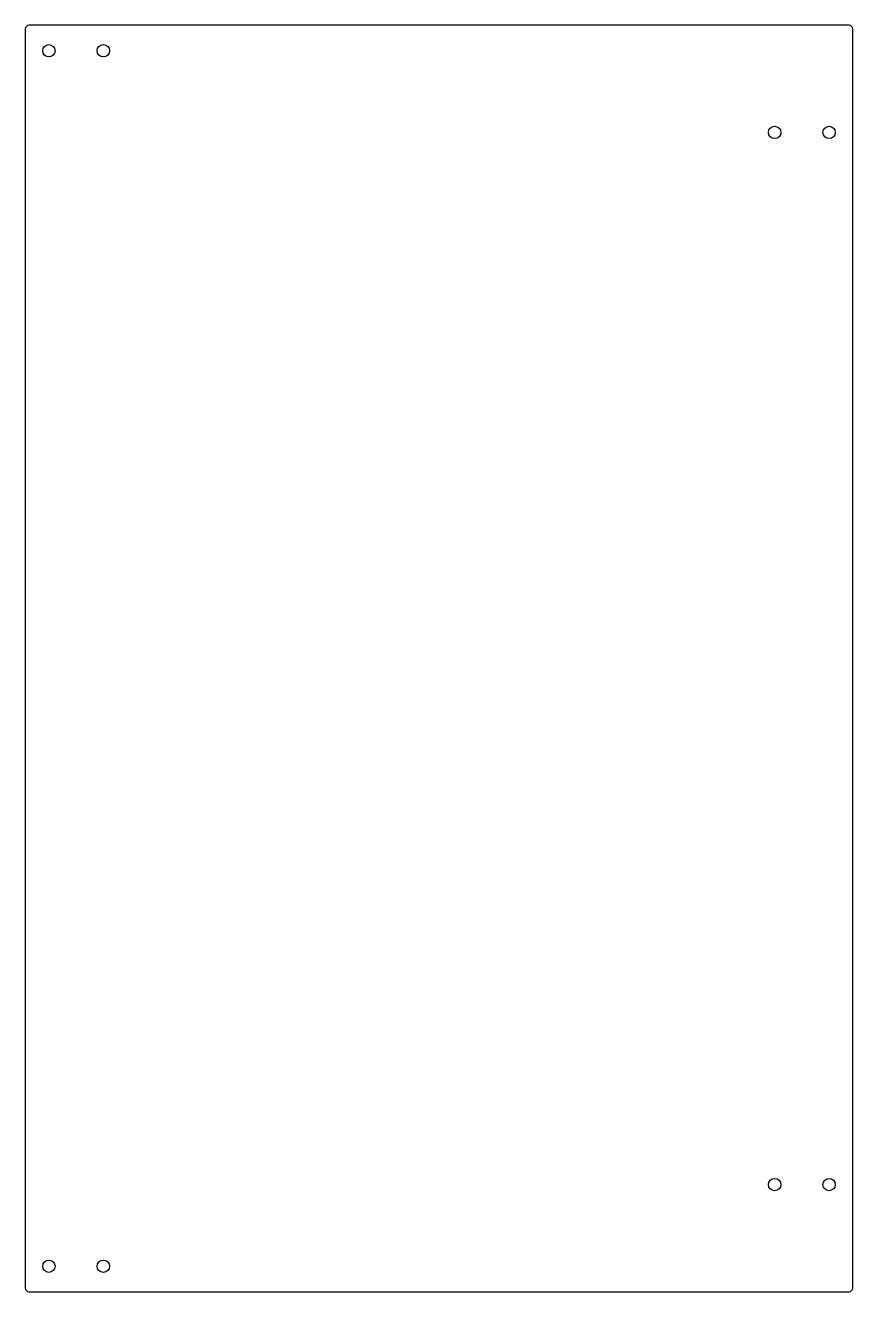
# Model space of a CAD drawing. Header units: millimetres. Extents: x -114 to 114, y 1 to 350.
import ezdxf

# ---------------------------------------------------------------- set-up
doc = ezdxf.new("R2010")
doc.units = ezdxf.units.MM
doc.layers.get('0').update_dxf_attribs({"linetype": 'CONTINUOUS'})

msp = doc.modelspace()

# ---------------------------------------------------------------- linework, layer by layer
msp.add_lwpolyline([(-113, 349.5, 0.414214), (-114, 348.5), (-114, 1.5, 0.414214), (-113, 0.5), (113, 0.5, 0.414214), (114, 1.5), (114, 348.5, 0.414214), (113, 349.5)], format="xyb", close=True)
for centre in [(-107.5, 342.5), (-92.5, 342.5), (92.5, 320), (107.5, 320), (92.5, 30), (107.5, 30), (-107.5, 7.5), (-92.5, 7.5)]:
    msp.add_circle(centre, 1.7)

doc.saveas('drawing.dxf')
